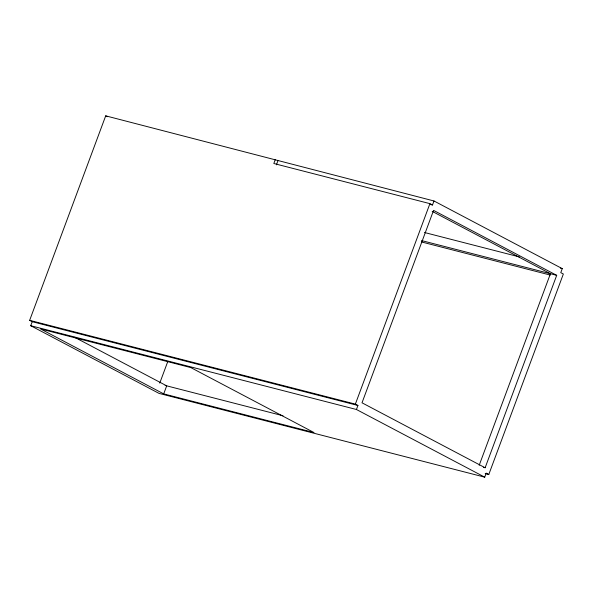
<?xml version="1.0" encoding="UTF-8"?>
<svg xmlns="http://www.w3.org/2000/svg" width="593" height="593" viewBox="0 0 593 593"><rect width="100%" height="100%" fill="white"/><g stroke="black" fill="none" stroke-linecap="round" stroke-linejoin="round"><path stroke-width="0.89" d="M488.795 474.489L486.223 473.132L484.726 477.157L356.437 409.496L357.935 405.471L32.222 321.695L29.65 320.339L105.702 115.843L433.987 200.975L562.268 268.636L560.778 272.661L563.35 274.018L488.795 474.489L485.207 473.57M484.726 477.157L159.013 393.381L30.732 325.72L32.222 321.695M159.754 383.108L167.812 361.441M163.705 393.893L40.576 328.952L190.872 367.608L314.001 432.549L163.705 393.893L166.7 385.843L74.555 337.247M275.322 159.473L273.833 163.498L429.918 203.644L432.49 205L433.987 200.975M276.405 164.854L277.902 160.829M357.935 405.471L355.363 404.115L429.918 203.644M479.188 465.29L550.437 273.714L432.193 211.353M485.141 467.751L556.701 275.33L433.572 210.382L362.012 402.803L485.141 467.751L483.354 467.291M430.696 204.541L432.49 205M424.447 232.493L519.394 256.91M560.474 268.177L562.268 268.636M421.564 240.573L556.701 275.33M421.349 241.907L550.215 275.048M29.65 320.339L355.363 404.115M30.732 325.72L356.437 409.496M165.084 385.428L283.002 415.76M105.702 115.843L107.34 116.71"/></g></svg>
